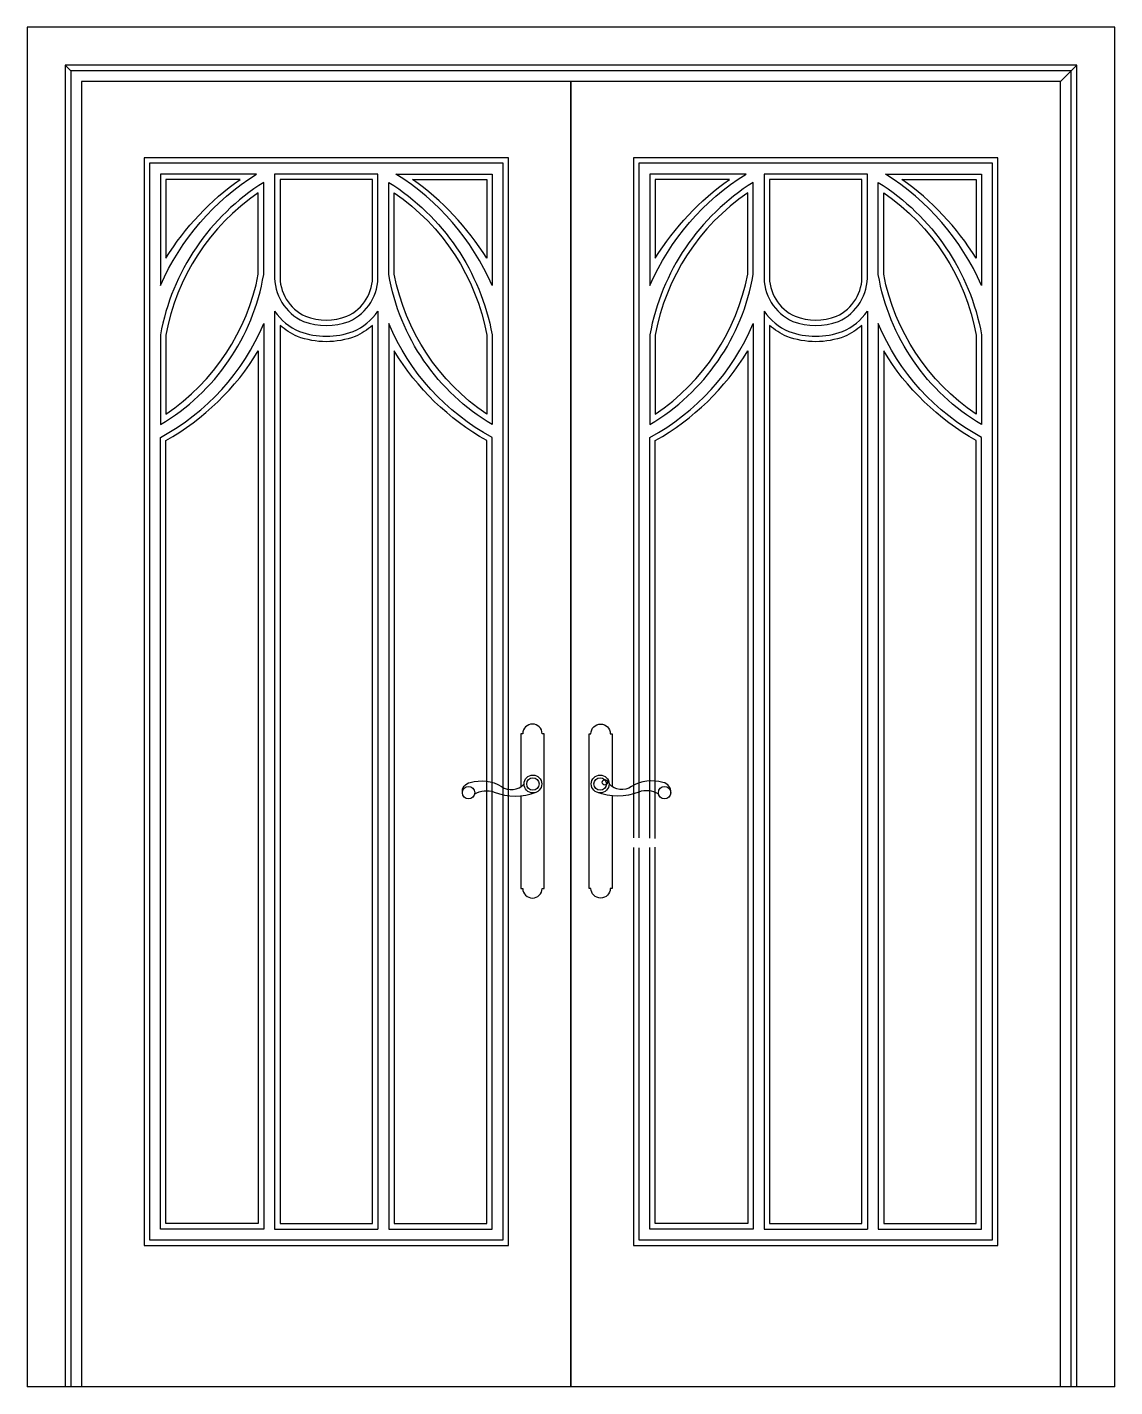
# Model space of a CAD drawing. Header units: metres. Extents: x -2445 to -645, y 8 to 2258.
import ezdxf

# ---------------------------------------------------------------- set-up
doc = ezdxf.new("R2010")
doc.units = ezdxf.units.M
for name, color, linetype in [('1', 3, 'Continuous'), ('2', 2, 'Continuous'), ('3', 3, 'Continuous'), ('4', 4, 'Continuous'), ('7', 7, 'Continuous'), ('BH', 3, 'Continuous')]:
    doc.layers.add(name, color=color, linetype=linetype)

msp = doc.modelspace()

# ---------------------------------------------------------------- hatches: boundary and pattern name
at = {"layer": 'BH'}
h = msp.add_hatch(dxfattribs=at)
h.set_pattern_fill('AR-RROOF', scale=500)
h.paths.add_polyline_path([(-1873.18, 2006.29), (-2026.18, 2006.29), (-2026.18, 1849.23, 0.31), (-1983.91, 1779.82, 0.18), (-1915.45, 1779.82, 0.31), (-1873.18, 1849.23)])
h.paths.add_polyline_path([(-1738.61, 1884.14, 0.1), (-1837.18, 1984.14), (-1837.18, 1849.73, 0.06), (-1813.34, 1772.06)])
h.paths.add_polyline_path([(-1738.61, 1884.14), (-1813.34, 1772.06, 0.14), (-1684.18, 1618.04), (-1684.18, 1748.84, 0.1)])
h.paths.add_polyline_path([(-1684.18, 2006.29), (-1806.93, 2006.29, -0.07), (-1714.78, 1919.9), (-1684.18, 1965.79)])
h.paths.add_polyline_path([(-1684.18, 1965.79), (-1714.78, 1919.9, -0.03), (-1684.18, 1876.01)])
h.paths.add_polyline_path([(-2062.18, 1849.73), (-2062.18, 1984.14, 0.2), (-2215.18, 1748.84), (-2215.18, 1736.29), (-2104.12, 1736.29, 0.09)])
h.paths.add_polyline_path([(-2092.43, 2006.29), (-2215.18, 2006.29), (-2215.18, 1876.01, -0.1)])
h.paths.add_polyline_path([(-2104.12, 1736.29), (-2215.18, 1736.29), (-2215.18, 1618.04, 0.12)])
h.paths.add_polyline_path([(-2062.18, 1722.56, -0.13), (-2215.18, 1574.26), (-2215.18, 1169.29), (-2062.18, 1398.79)])
h.paths.add_polyline_path([(-1873.18, 1682.29), (-1873.18, 1764.86, -0.08), (-1901.91, 1746.45, -0.18), (-1997.46, 1746.45, -0.08), (-2026.18, 1764.86), (-2026.18, 1452.79)])
h.paths.add_polyline_path([(-1873.18, 1682.29), (-2026.18, 1452.79), (-2026.18, 564.79), (-1873.18, 386.29)])
h.paths.add_polyline_path([(-1684.18, 1574.26, -0.13), (-1837.18, 1722.56), (-1837.18, 344.29), (-1780.61, 278.29), (-1684.18, 278.29)])
h.paths.add_polyline_path([(-2062.18, 1398.79), (-2215.18, 1169.29), (-2215.18, 811.49), (-2215.18, 785.29), (-2062.18, 606.79)])
h.paths.add_polyline_path([(-2062.18, 606.79), (-2215.18, 785.29), (-2215.18, 278.29), (-2062.18, 278.29)])
h.paths.add_polyline_path([(-2026.18, 564.79), (-2026.18, 278.29), (-1873.18, 278.29), (-1873.18, 386.29)])
h.paths.add_polyline_path([(-1837.18, 344.29), (-1837.18, 278.29), (-1780.61, 278.29)])
h.paths.add_polyline_path([(-1252.18, 1722.56, -0.13), (-1405.18, 1574.26), (-1405.18, 916.42, -0.01), (-1385.17, 914.83), (-1385.17, 902.5, -0.01), (-1405.18, 900.91), (-1405.18, 278.29), (-1317.75, 278.29), (-1252.18, 354.79)])
h.paths.add_polyline_path([(-1252.18, 354.79), (-1317.75, 278.29), (-1252.18, 278.29)])
h.paths.add_polyline_path([(-1063.18, 575.29), (-1216.18, 396.79), (-1216.18, 278.29), (-1063.18, 278.29)])
h.paths.add_polyline_path([(-874.18, 795.79), (-1027.18, 617.29), (-1027.18, 278.29), (-874.18, 278.29)])
h.paths.add_polyline_path([(-874.18, 1155.79), (-1027.18, 1385.29), (-1027.18, 617.29), (-874.18, 795.79)])
h.paths.add_polyline_path([(-1063.18, 1439.29), (-1216.18, 1668.79), (-1216.18, 396.79), (-1063.18, 575.29)])
h.paths.add_polyline_path([(-1063.18, 1764.86, -0.08), (-1091.91, 1746.45, -0.18), (-1187.46, 1746.45, -0.08), (-1216.18, 1764.86), (-1216.18, 1668.79), (-1063.18, 1439.29)])
h.paths.add_polyline_path([(-874.18, 1574.26, -0.13), (-1027.18, 1722.56), (-1027.18, 1385.29), (-874.18, 1155.79)])
h.paths.add_polyline_path([(-1027.18, 1984.14), (-1027.18, 1849.73, 0.2), (-874.18, 1618.04), (-874.18, 1748.84, 0.2)])
h.paths.add_polyline_path([(-1063.18, 2006.29), (-1216.18, 2006.29), (-1216.18, 1849.23, 0.31), (-1173.91, 1779.82, 0.18), (-1105.45, 1779.82, 0.31), (-1063.18, 1849.23)])
h.paths.add_polyline_path([(-1252.18, 1984.14, 0.1), (-1355.18, 1877.28), (-1279.66, 1764.01, 0.06), (-1252.18, 1849.73)])
h.paths.add_polyline_path([(-1355.18, 1877.28, 0.1), (-1405.18, 1748.84), (-1405.18, 1618.04, 0.14), (-1279.66, 1764.01)])
h.paths.add_polyline_path([(-1282.43, 2006.29), (-1405.18, 2006.29), (-1405.18, 1952.29), (-1379.44, 1913.67, -0.08)])
h.paths.add_polyline_path([(-1379.44, 1913.67), (-1405.18, 1952.29), (-1405.18, 1876.01, -0.03)])
h.paths.add_polyline_path([(-874.18, 2006.29), (-996.93, 2006.29, -0.1), (-874.18, 1876.01)])

# ---------------------------------------------------------------- linework, layer by layer
at = {"layer": '1'}
for centre in [(-1607.71, 1005.91), (-1496.39, 1005.91)]:
    msp.add_circle(centre, 10.24, dxfattribs=at)
at = {"layer": '2'}
msp.add_line((-644.68, 8.29), (-2444.68, 8.29), dxfattribs=at)
at = {"layer": '3'}
for p, q in [((-2381.68, 2195.29), (-2372.68, 2186.29)), ((-734.68, 2168.29), (-707.68, 2195.29)), ((-1864.18, 2015.29), (-2035.18, 2015.29)), ((-1054.18, 2015.29), (-1225.18, 2015.29)), ((-2035.18, 1788.39), (-2035.18, 269.29)), ((-1864.18, 1788.39), (-1864.18, 269.29)), ((-1225.18, 1788.39), (-1225.18, 269.29)), ((-1054.18, 1788.39), (-1054.18, 269.29)), ((-2035.18, 269.29), (-1864.18, 269.29)), ((-1225.18, 269.29), (-1054.18, 269.29))]:
    msp.add_line(p, q, dxfattribs=at)
for points in [[(-707.68, 8.29), (-707.68, 2195.29), (-2381.68, 2195.29), (-2381.68, 8.29)], [(-716.68, 8.29), (-716.68, 2186.29), (-2372.68, 2186.29), (-2372.68, 8.29)], [(-1432.18, 900.42), (-1432.18, 251.29), (-847.18, 251.29), (-847.18, 2033.29), (-1432.18, 2033.29), (-1432.18, 916.91)]]:
    msp.add_lwpolyline(points, dxfattribs=at)
msp.add_lwpolyline([(-2242.18, 810.42), (-2242.18, 251.29), (-1657.18, 251.29), (-1657.18, 2033.29), (-2242.18, 2033.29), (-2242.18, 812.55)], close=True, dxfattribs=at)
for points in [[(-2224.18, 1830.84, -0.15), (-2064.97, 2015.29), (-2224.18, 2015.29)], [(-1675.18, 1830.84, 0.15), (-1834.4, 2015.29), (-1675.18, 2015.29)], [(-1414.18, 1830.84, -0.15), (-1254.97, 2015.29), (-1414.18, 2015.29)], [(-865.18, 1830.84, 0.15), (-1024.4, 2015.29), (-865.18, 2015.29)], [(-2224.18, 1600.65, 0.22), (-2053.18, 1849.23), (-2053.18, 2001.52, 0.21), (-2224.18, 1749.34)], [(-1675.18, 1600.65, -0.22), (-1846.18, 1849.23), (-1846.18, 2001.52, -0.21), (-1675.18, 1749.34)], [(-1414.18, 1600.65, 0.22), (-1243.18, 1849.23), (-1243.18, 2001.52, 0.21), (-1414.18, 1749.34)], [(-865.18, 1600.65, -0.22), (-1036.18, 1849.23), (-1036.18, 2001.52, -0.21), (-865.18, 1749.34)], [(-2224.18, 812.07), (-2224.18, 1579.21, 0.17), (-2053.18, 1767.73), (-2053.18, 269.29), (-2224.18, 269.29), (-2224.18, 810.91)], [(-1675.18, 269.29), (-1675.18, 1579.21, -0.17), (-1846.18, 1767.73), (-1846.18, 269.29)], [(-865.18, 269.29), (-865.18, 1579.21, -0.17), (-1036.18, 1767.73), (-1036.18, 269.29)]]:
    msp.add_lwpolyline(points, format="xyb", close=True, dxfattribs=at)
for points in [[(-2035.18, 2015.29), (-2035.18, 1849.23, 0.31), (-1987.3, 1771.48, 0.18), (-1912.06, 1771.48, 0.31), (-1864.18, 1849.23), (-1864.18, 2015.29)], [(-1225.18, 2015.29), (-1225.18, 1849.23, 0.31), (-1177.3, 1771.48, 0.18), (-1102.06, 1771.48, 0.31), (-1054.18, 1849.23), (-1054.18, 2015.29)], [(-2035.18, 1788.39, 0.14), (-1994.07, 1754.79, 0.18), (-1905.29, 1754.79, 0.14), (-1864.18, 1788.39)], [(-1225.18, 1788.39, 0.14), (-1184.07, 1754.79, 0.18), (-1095.29, 1754.79, 0.14), (-1054.18, 1788.39)], [(-1414.18, 916.42), (-1414.18, 1579.21, 0.17), (-1243.18, 1767.73), (-1243.18, 269.29), (-1414.18, 269.29), (-1414.18, 900.91)]]:
    msp.add_lwpolyline(points, format="xyb", dxfattribs=at)
msp.add_circle((-1488.67, 1008.67), 4.5, dxfattribs=at)
at = {"layer": '4'}
for points in [[(-644.68, 8.29), (-644.68, 2258.29), (-2444.68, 2258.29), (-2444.68, 8.29)], [(-1544.68, 8.29), (-1544.68, 2168.29), (-2354.68, 2168.29), (-2354.68, 8.29)], [(-734.68, 8.29), (-734.68, 2168.29), (-1544.68, 2168.29), (-1544.68, 8.29)]]:
    msp.add_lwpolyline(points, dxfattribs=at)
for points in [[(-1627.66, 986.23), (-1627.66, 833.11), (-1624.46, 833.11, 1), (-1592.46, 833.11), (-1589.26, 833.11), (-1589.26, 1089.11), (-1592.46, 1089.11, 1), (-1624.46, 1089.11), (-1627.66, 1089.11), (-1627.66, 1001.29)], [(-1476.44, 986.23), (-1476.44, 833.11), (-1479.64, 833.11, -1), (-1511.64, 833.11), (-1514.84, 833.11), (-1514.84, 1089.11), (-1511.64, 1089.11, -1), (-1479.64, 1089.11), (-1476.44, 1089.11), (-1476.44, 1001.29)]]:
    msp.add_lwpolyline(points, format="xyb", dxfattribs=at)
at = {"layer": '7'}
msp.add_lwpolyline([(-2251.18, 810.51), (-2251.18, 242.29), (-1648.18, 242.29), (-1648.18, 2042.29), (-2251.18, 2042.29), (-2251.18, 812.47)], close=True, dxfattribs=at)
msp.add_lwpolyline([(-1441.18, 900.51), (-1441.18, 242.29), (-838.18, 242.29), (-838.18, 2042.29), (-1441.18, 2042.29), (-1441.18, 916.82)], dxfattribs=at)
for points in [[(-2092.43, 2006.29), (-2215.18, 2006.29), (-2215.18, 1876.01, -0.1)], [(-2026.18, 2006.29), (-2026.18, 1849.23, 0.31), (-1983.91, 1779.82, 0.18), (-1915.45, 1779.82, 0.31), (-1873.18, 1849.23), (-1873.18, 2006.29), (-2026.18, 2006.29)], [(-1806.93, 2006.29), (-1684.18, 2006.29), (-1684.18, 1876.01, 0.1)], [(-1282.43, 2006.29), (-1405.18, 2006.29), (-1405.18, 1876.01, -0.1)], [(-1216.18, 2006.29), (-1216.18, 1849.23, 0.31), (-1173.91, 1779.82, 0.18), (-1105.45, 1779.82, 0.31), (-1063.18, 1849.23), (-1063.18, 2006.29), (-1216.18, 2006.29)], [(-996.93, 2006.29), (-874.18, 2006.29), (-874.18, 1876.01, 0.1)], [(-2215.18, 1618.04, 0.2), (-2062.18, 1849.73), (-2062.18, 1984.14, 0.2), (-2215.18, 1748.84)], [(-1684.18, 1618.04, -0.2), (-1837.18, 1849.73), (-1837.18, 1984.14, -0.2), (-1684.18, 1748.84)], [(-1405.18, 1618.04, 0.2), (-1252.18, 1849.73), (-1252.18, 1984.14, 0.2), (-1405.18, 1748.84)], [(-874.18, 1618.04, -0.2), (-1027.18, 1849.73), (-1027.18, 1984.14, -0.2), (-874.18, 1748.84)], [(-1873.18, 278.29), (-1873.18, 1764.86, -0.08), (-1901.91, 1746.45, -0.18), (-1997.46, 1746.45, -0.08), (-2026.18, 1764.86), (-2026.18, 278.29)], [(-1063.18, 278.29), (-1063.18, 1764.86, -0.08), (-1091.91, 1746.45, -0.18), (-1187.46, 1746.45, -0.08), (-1216.18, 1764.86), (-1216.18, 278.29)], [(-1837.18, 278.29), (-1684.18, 278.29), (-1684.18, 1574.26, -0.13), (-1837.18, 1722.56)], [(-1027.18, 278.29), (-874.18, 278.29), (-874.18, 1574.26, -0.13), (-1027.18, 1722.56)]]:
    msp.add_lwpolyline(points, format="xyb", close=True, dxfattribs=at)
for points in [[(-2215.18, 811.49), (-2215.18, 1574.26, 0.13), (-2062.18, 1722.56), (-2062.18, 278.29), (-2215.18, 278.29), (-2215.18, 811.49)], [(-1405.18, 915.84), (-1405.18, 1574.26, 0.13), (-1252.18, 1722.56), (-1252.18, 278.29), (-1405.18, 278.29), (-1405.18, 901.49)], [(-1724.49, 991.52, -0.4), (-1711.55, 1008.34, -0.21), (-1659.8, 1001.88, 0.39), (-1622.43, 1005.91, 0.26)], [(-1704.32, 989.13, -0.22), (-1671.58, 992.62, 0.19), (-1602.17, 992.27)], [(-1399.78, 989.13, 0.22), (-1432.53, 992.62, -0.19), (-1501.93, 992.27)], [(-1379.61, 991.52, 0.4), (-1392.55, 1008.34, 0.21), (-1444.3, 1001.88, -0.39), (-1481.67, 1005.91, -0.26)]]:
    msp.add_lwpolyline(points, format="xyb", dxfattribs=at)
for centre, radius in [((-1607.71, 1005.91), 14.72), ((-1496.39, 1005.91), 14.72), ((-1714.25, 991.52), 10.24), ((-1389.85, 991.52), 10.24)]:
    msp.add_circle(centre, radius, dxfattribs=at)

doc.saveas('drawing.dxf')
